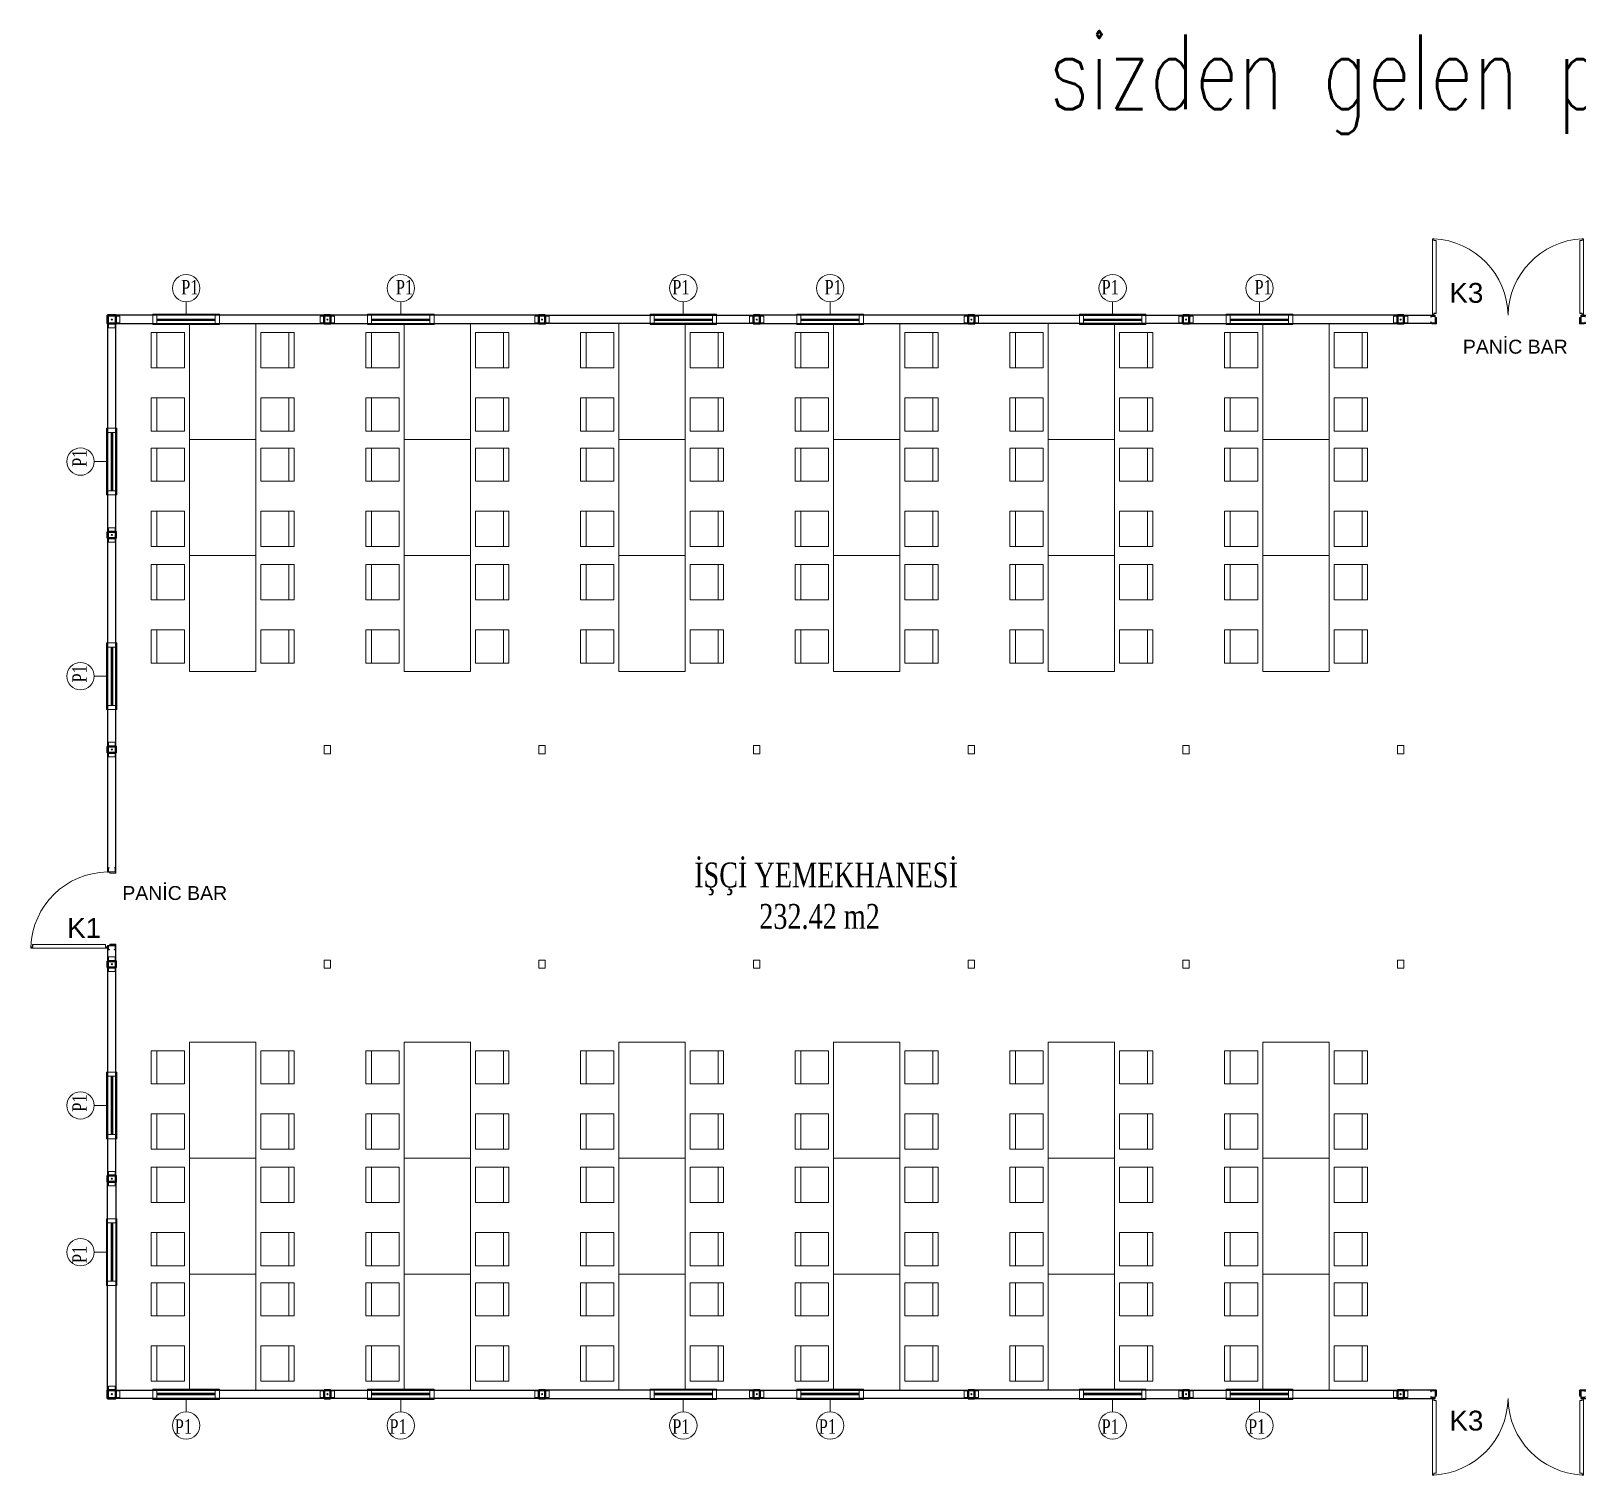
# Model space of a CAD drawing. Header units: millimetres. Extents: x 2046572 to 2142688, y 118270 to 150679.
# Drawn here: x 2099708 to 2118363, y 127778 to 145208 of the extents above; entities that cross this region are included whole.
import ezdxf

# ---------------------------------------------------------------- set-up
doc = ezdxf.new("R2010")
doc.units = ezdxf.units.MM
doc.header["$LTSCALE"] = 0.5
doc.linetypes.add('CONTINU', pattern=[0])
doc.layers.get('0').update_dxf_attribs({"lineweight": 13})
for name, color, linetype in [('BİRLEŞİM ELEMANLARI', 4, 'Continuous'), ('DIŞ PANEL', 21, 'Continuous'), ('ELEKTRIK', 41, 'Continuous'), ('P1', 40, 'Continuous')]:
    doc.layers.add(name, color=color, linetype=linetype)
for name, color, linetype, lineweight in [('TEFRİS-M', 232, 'Continuous', 5), ('WALL INTERNAL', 7, 'Continuous', 50), ('YAZİ', 7, 'Continuous', 5)]:
    doc.layers.add(name, color=color, linetype=linetype, lineweight=lineweight)
doc.styles.get("Standard").update_dxf_attribs({"font": 'romans.shx', "width": 0.75})
doc.styles.add('YENI', font='arial.ttf', dxfattribs={"height": 1})

# ---------------------------------------------------------------- blocks, each defined once
blk = doc.blocks.new('K3 1750X2035 (80)')
at = {"color": 171, "lineweight": 15}
for p, q in [((-50076, -8695), (-50076, -8707)), ((-50076, -8695), (-50026, -8695)), ((-50076, -8707), (-50075, -8707)), ((-50076, -8775), (-50076, -8763)), ((-50075, -8763), (-50076, -8763)), ((-50075, -8697), (-50027, -8697)), ((-50075, -8697), (-50075, -8707)), ((-50075, -8774), (-50075, -8763)), ((-50066, -8682), (-50066, -8683)), ((-50027, -8697), (-50027, -8774)), ((-50026, -8695), (-50026, -8775)), ((-48216, -8695), (-48266, -8695)), ((-48266, -8695), (-48266, -8775)), ((-48217, -8697), (-48265, -8697)), ((-48265, -8697), (-48265, -8774)), ((-48225, -8682), (-48225, -8683)), ((-48217, -8697), (-48217, -8707)), ((-48216, -8707), (-48217, -8707)), ((-48217, -8774), (-48217, -8763)), ((-48217, -8763), (-48216, -8763)), ((-48216, -8695), (-48216, -8707)), ((-48216, -8775), (-48216, -8763)), ((-50026, -8775), (-50076, -8775)), ((-50027, -8774), (-50075, -8774)), ((-50066, -8785), (-50066, -8783)), ((-48266, -8775), (-48216, -8775)), ((-48265, -8774), (-48217, -8774)), ((-48225, -8785), (-48225, -8783))]:
    blk.add_line(p, q, dxfattribs=at)
at = {"color": 151, "lineweight": 9}
for p, q in [((-50047, -8695), (-50047, -8683)), ((-50026, -8695), (-50047, -8695)), ((-50026, -8695), (-50047, -8695)), ((-48266, -8695), (-48245, -8695)), ((-48266, -8695), (-48245, -8695)), ((-48245, -8695), (-48245, -8683))]:
    blk.add_line(p, q, dxfattribs=at)
at = {"color": 171, "lineweight": 15, "elevation": 0}
for points in [[(-50040, -8666), (-50040, -8681), (-50058, -8681), (-50058, -7759), (-50040, -7759), (-50040, -7774), (-50041, -7774), (-50041, -7760), (-50057, -7760), (-50057, -8680), (-50041, -8680), (-50041, -8666)], [(-50056, -8680), (-50041, -8680), (-50041, -8660), (-50011, -8660), (-50011, -7780), (-50041, -7780), (-50041, -7760), (-50056, -7760), (-50056, -7761), (-50042, -7761), (-50042, -7781), (-50012, -7781), (-50012, -8659), (-50042, -8659), (-50042, -8679), (-50056, -8679)], [(-48235, -8680), (-48250, -8680), (-48250, -8660), (-48280, -8660), (-48280, -7780), (-48250, -7780), (-48250, -7760), (-48235, -7760), (-48235, -7761), (-48249, -7761), (-48249, -7781), (-48279, -7781), (-48279, -8659), (-48249, -8659), (-48249, -8679), (-48235, -8679)], [(-48252, -8666), (-48252, -8681), (-48234, -8681), (-48234, -7759), (-48252, -7759), (-48252, -7774), (-48250, -7774), (-48250, -7760), (-48235, -7760), (-48235, -8680), (-48250, -8680), (-48250, -8666)]]:
    blk.add_lwpolyline(points, close=True, dxfattribs=at)
for points in [[(-50066, -8682), (-50024, -8682), (-50024, -8710), (-50009, -8710), (-50009, -8785), (-50066, -8785)], [(-50066, -8783), (-50011, -8783), (-50011, -8711), (-50026, -8711), (-50026, -8683), (-50066, -8683)], [(-48225, -8682), (-48267, -8682), (-48267, -8710), (-48282, -8710), (-48282, -8785), (-48225, -8785)], [(-48225, -8783), (-48281, -8783), (-48281, -8711), (-48266, -8711), (-48266, -8683), (-48225, -8683)]]:
    blk.add_lwpolyline(points, dxfattribs=at)
at = {"color": 171, "lineweight": 15}
for centre, start, end in [((-50088, -8700), 1.1108, 87.0826), ((-48204, -8700), 92.9174, 178.8892)]:
    blk.add_arc(centre, 942, start, end, dxfattribs=at)
blk = doc.blocks.new('DIŞ-K3 KAPILI-2514-G-B-(80)')
at = {"layer": 'DIŞ PANEL'}
for points in [[(377, 100), (0, 100), (0, 0), (392, 0)], [(2122, 0), (2514, 0), (2514, 100), (2137, 100)]]:
    blk.add_lwpolyline(points, dxfattribs=at)
blk.add_blockref('K3 1750X2035 (80)', (50403, 8783))
blk = doc.blocks.new('DIŞ İKİLİ KEP 80-60')
at = {"lineweight": 40}
blk.add_lwpolyline([(126, 94), (126, -6), (50, -6), (50, 94)], close=True, dxfattribs=at)
at = {"layer": 'BİRLEŞİM ELEMANLARI', "color": 6, "lineweight": 20}
for p, q in [((175, 82), (0, 82)), ((0, 2), (175, 2)), ((19, 82), (19, 84)), ((19, 2), (19, 0)), ((25, 79), (25, 87)), ((25, 5), (25, -3)), ((32, 82), (32, 84)), ((32, 2), (32, 0)), ((143, 82), (143, 84)), ((143, 2), (143, 0)), ((150, 79), (150, 87)), ((150, 5), (150, -3)), ((156, 82), (156, 84)), ((156, 2), (156, 0))]:
    blk.add_line(p, q, dxfattribs=at)
for points in [[(0, 0), (0, 84)], [(0, 84), (175, 84), (175, 0), (0, 0)]]:
    blk.add_lwpolyline(points, dxfattribs=at)
blk.add_circle((88, 42), 6.5, dxfattribs=at)
blk = doc.blocks.new('P1 800X1100 VASİSTASLI (60)')
at = {"color": 253, "lineweight": 15}
for p, q in [((-87298, 34938), (-87298, 34921)), ((-86594, 34938), (-86594, 34921))]:
    blk.add_line(p, q, dxfattribs=at)
at = {"layer": 'P1', "lineweight": 15}
for p, q in [((-86946, 35146), (-86946, 34996)), ((-87298, 34938), (-86594, 34938)), ((-87298, 34934), (-86594, 34934)), ((-87298, 34925), (-86594, 34925)), ((-87298, 34921), (-86594, 34921))]:
    blk.add_line(p, q, dxfattribs=at)
at = {"layer": 'P1', "lineweight": 15, "elevation": 0}
for points in [[(-87348, 34996), (-86544, 34996), (-86544, 34871), (-87348, 34871)], [(-87298, 34996), (-86594, 34996), (-86594, 34871), (-87298, 34871)]]:
    blk.add_lwpolyline(points, close=True, dxfattribs=at)
at = {"layer": 'P1', "lineweight": 15}
blk.add_circle((-86946, 35310), 165, dxfattribs=at)
blk = doc.blocks.new('DIŞ-P1 PENCERELİ-2514-G-B-(80)-2ÖZEL-1')
at = {"layer": 'DIŞ PANEL'}
for p, q in [((337795, 239684), (337795, 237170)), ((337895, 239684), (337795, 239684)), ((337895, 237170), (337895, 239684)), ((337795, 237170), (337895, 237170))]:
    blk.add_line(p, q, dxfattribs=at)
at = {"rotation": 90}
blk.add_blockref('P1 800X1100 VASİSTASLI (60)', (372778, 324963), dxfattribs=at)
blk = doc.blocks.new('DIŞ KÖŞE KEP 80')
at = {"lineweight": 40, "elevation": 1364}
blk.add_lwpolyline([(90, 150), (90, 50), (-10, 50), (-10, 150)], close=True, dxfattribs=at)
at = {"layer": 'BİRLEŞİM ELEMANLARI', "color": 6, "lineweight": 20}
for p, q in [((5, 25, 1364), (-3, 25, 1364)), ((0, 138, 1364), (140, 138, 1364)), ((140, 58, 1364), (0, 58, 1364)), ((2, 32, 1364), (0, 32, 1364)), ((2, 18, 1364), (0, 18, 1364)), ((2, 0, 1364), (2, 56, 1364)), ((2, 31, 1364), (2, 19, 1364)), ((79, 25, 1364), (87, 25, 1364)), ((82, 0, 1364), (82, 56, 1364)), ((82, 32, 1364), (84, 32, 1364)), ((82, 31, 1364), (82, 19, 1364)), ((82, 18, 1364), (84, 18, 1364)), ((108, 138, 1364), (108, 140, 1364)), ((108, 58, 1364), (108, 56, 1364)), ((115, 135, 1364), (115, 143, 1364)), ((115, 61, 1364), (115, 53, 1364)), ((121, 138, 1364), (121, 140, 1364)), ((121, 58, 1364), (121, 56, 1364))]:
    blk.add_line(p, q, dxfattribs=at)
at = {"layer": 'BİRLEŞİM ELEMANLARI', "color": 6, "lineweight": 20, "elevation": 1364}
for points in [[(0, 56), (0, 140)], [(0, 140), (140, 140), (140, 56), (0, 56)]]:
    blk.add_lwpolyline(points, dxfattribs=at)
blk.add_lwpolyline([(0, 56), (84, 56), (84, 0), (0, 0)], close=True, dxfattribs=at)
at = {"layer": 'BİRLEŞİM ELEMANLARI', "color": 6, "lineweight": 20}
blk.add_circle((42, 98, 1364), 6.5, dxfattribs=at)
blk = doc.blocks.new('YEMEK MASASI 4 KİŞİLİK')
for p, q in [((204766, 129592), (204338, 129592)), ((204338, 129592), (204338, 129192)), ((204766, 129526), (204338, 129526)), ((204766, 129192), (204766, 129592)), ((205127, 129192), (205127, 129592)), ((205127, 129592), (205527, 129592)), ((205527, 129526), (205127, 129526)), ((205527, 129592), (205527, 129192)), ((205629, 129131), (204229, 129131)), ((204229, 129131), (204229, 128331)), ((204338, 129192), (204766, 129192)), ((205527, 129192), (205127, 129192)), ((205629, 128331), (205629, 129131)), ((204229, 128331), (205629, 128331)), ((204338, 128270), (204766, 128270)), ((204338, 127870), (204338, 128270)), ((204766, 128270), (204766, 127870)), ((205527, 128270), (205127, 128270)), ((205127, 128270), (205127, 127870)), ((205527, 127870), (205527, 128270)), ((204766, 127932), (204338, 127932)), ((204766, 127870), (204338, 127870)), ((205527, 127932), (205127, 127932)), ((205127, 127870), (205527, 127870))]:
    blk.add_line(p, q)
blk = doc.blocks.new('K1 895X2035 (80)')
at = {"color": 171, "lineweight": 15}
for p, q in [((-49632, -7272), (-49632, -7274)), ((-48661, -7272), (-48661, -7274)), ((-49641, -7286), (-49591, -7286)), ((-49641, -7286), (-49641, -7298)), ((-49641, -7298), (-49640, -7298)), ((-49641, -7366), (-49641, -7354)), ((-49640, -7354), (-49641, -7354)), ((-49591, -7366), (-49641, -7366)), ((-49640, -7287), (-49592, -7287)), ((-49640, -7287), (-49640, -7298)), ((-49640, -7365), (-49640, -7354)), ((-49592, -7365), (-49640, -7365)), ((-49632, -7375), (-49632, -7374)), ((-49592, -7287), (-49592, -7365)), ((-49591, -7286), (-49591, -7366)), ((-48651, -7286), (-48701, -7286)), ((-48701, -7286), (-48701, -7366)), ((-48701, -7366), (-48651, -7366)), ((-48652, -7287), (-48700, -7287)), ((-48700, -7287), (-48700, -7365)), ((-48700, -7365), (-48652, -7365)), ((-48661, -7375), (-48661, -7374)), ((-48652, -7287), (-48652, -7298)), ((-48651, -7298), (-48652, -7298)), ((-48652, -7365), (-48652, -7354)), ((-48652, -7354), (-48651, -7354)), ((-48651, -7286), (-48651, -7298)), ((-48651, -7366), (-48651, -7354))]:
    blk.add_line(p, q, dxfattribs=at)
for points in [[(-49605, -7256), (-49605, -7271), (-49623, -7271), (-49623, -6349), (-49605, -6349), (-49605, -6364), (-49606, -6364), (-49606, -6350), (-49622, -6350), (-49622, -7270), (-49606, -7270), (-49606, -7256)], [(-49621, -7270), (-49606, -7270), (-49606, -7250), (-49576, -7250), (-49576, -6370), (-49606, -6370), (-49606, -6350), (-49621, -6350), (-49621, -6351), (-49608, -6351), (-49608, -6371), (-49578, -6371), (-49578, -7249), (-49608, -7249), (-49608, -7269), (-49621, -7269)]]:
    blk.add_lwpolyline(points, close=True, dxfattribs=at)
for points in [[(-49632, -7272), (-49590, -7272), (-49590, -7300), (-49575, -7300), (-49575, -7375), (-49632, -7375)], [(-49632, -7374), (-49576, -7374), (-49576, -7302), (-49591, -7302), (-49591, -7274), (-49632, -7274)], [(-48661, -7272), (-48703, -7272), (-48703, -7300), (-48718, -7300), (-48718, -7375), (-48661, -7375)], [(-48661, -7374), (-48716, -7374), (-48716, -7302), (-48701, -7302), (-48701, -7274), (-48661, -7274)]]:
    blk.add_lwpolyline(points, dxfattribs=at)
blk.add_arc((-49641, -7287), 939, 0.9216, 87.8136, dxfattribs=at)
blk = doc.blocks.new('DIŞ-K1 KAPILI-2514-G-B-(80)')
at = {"layer": 'DIŞ PANEL'}
for points in [[(186, 100), (0, 100), (0, 0), (201, 0)], [(1066, 0), (2514, 0), (2514, 100), (1081, 100)]]:
    blk.add_lwpolyline(points, dxfattribs=at)
blk.add_blockref('K1 895X2035 (80)', (49777, 7374))

msp = doc.modelspace()

# ---------------------------------------------------------------- linework, layer by layer
at = {"ltscale": 5}
for points in [[(2103322.7, 136484.4), (2103246.7, 136484.4), (2103246.7, 136584.4), (2103322.7, 136584.4)], [(2105912.7, 136484.4), (2105836.7, 136484.4), (2105836.7, 136584.4), (2105912.7, 136584.4)], [(2108502.7, 136484.4), (2108426.7, 136484.4), (2108426.7, 136584.4), (2108502.7, 136584.4)], [(2111092.7, 136484.4), (2111016.7, 136484.4), (2111016.7, 136584.4), (2111092.7, 136584.4)], [(2113682.7, 136484.4), (2113606.7, 136484.4), (2113606.7, 136584.4), (2113682.7, 136584.4)], [(2116272.7, 136484.4), (2116196.7, 136484.4), (2116196.7, 136584.4), (2116272.7, 136584.4)], [(2103322.7, 133894.4), (2103246.7, 133894.4), (2103246.7, 133994.4), (2103322.7, 133994.4)], [(2105912.7, 133894.4), (2105836.7, 133894.4), (2105836.7, 133994.4), (2105912.7, 133994.4)], [(2108502.7, 133894.4), (2108426.7, 133894.4), (2108426.7, 133994.4), (2108502.7, 133994.4)], [(2111092.7, 133894.4), (2111016.7, 133894.4), (2111016.7, 133994.4), (2111092.7, 133994.4)], [(2113682.7, 133894.4), (2113606.7, 133894.4), (2113606.7, 133994.4), (2113682.7, 133994.4)], [(2116272.7, 133894.4), (2116196.7, 133894.4), (2116196.7, 133994.4), (2116272.7, 133994.4)]]:
    msp.add_lwpolyline(points, close=True, dxfattribs=at)

# ---------------------------------------------------------------- block references
for name, p in [('DIŞ KÖŞE KEP 80', (2100642.7, 141626.4, -1364.1)), ('DIŞ İKİLİ KEP 80-60', (2103197.2, 141682.4)), ('DIŞ İKİLİ KEP 80-60', (2105787.2, 141682.4)), ('DIŞ İKİLİ KEP 80-60', (2108377.2, 141682.4)), ('DIŞ İKİLİ KEP 80-60', (2110967.2, 141682.4)), ('DIŞ İKİLİ KEP 80-60', (2113557.2, 141682.4))]:
    msp.add_blockref(name, p)
at = {"xscale": -1}
for name, p, rotation in [('DIŞ İKİLİ KEP 80-60', (2116322.2, 141682.4), 359.9999999999999), ('DIŞ İKİLİ KEP 80-60', (2100726.7, 136621.9), 90), ('DIŞ İKİLİ KEP 80-60', (2100726.7, 134031.9), 90), ('DIŞ KÖŞE KEP 80', (2100642.7, 128852.4, -1364.1), 180), ('DIŞ İKİLİ KEP 80-60', (2103197.2, 128796.4), 180), ('DIŞ İKİLİ KEP 80-60', (2105787.2, 128796.4), 180), ('DIŞ İKİLİ KEP 80-60', (2108377.2, 128796.4), 180), ('DIŞ İKİLİ KEP 80-60', (2110967.2, 128796.4), 180), ('DIŞ İKİLİ KEP 80-60', (2113557.2, 128796.4), 180)]:
    msp.add_blockref(name, p, dxfattribs=dict(at, rotation=rotation))
for p, rotation in [((2100726.7, 139036.9), 90), ((2100726.7, 131266.9), 90), ((2116322.2, 128796.4), 179.9999999999999)]:
    msp.add_blockref('DIŞ İKİLİ KEP 80-60', p, dxfattribs=dict(rotation=rotation))
at = {"layer": 'ELEKTRIK'}
for p, rotation in [((1863563, 479571.1), 269.9999999999999), ((1866153, 479571.1), 269.9999999999999), ((1871333, 479571.1), 269.9999999999999), ((1876513, 479571.1), 269.9999999999999), ((2345596.5, -209092.3), 90), ((2350776.5, -209092.3), 90)]:
    msp.add_blockref('DIŞ-P1 PENCERELİ-2514-G-B-(80)-2ÖZEL-1', p, dxfattribs=dict(at, rotation=rotation))
at = {"layer": 'ELEKTRIK', "xscale": -1}
for p, rotation in [((2345596.5, 479571.1), 90), ((2350776.5, 479571.1), 90), ((1762838, 368486.1), 180), ((1863563, -209092.3), 269.9999999999999), ((1866153, -209092.3), 269.9999999999999), ((1871333, -209092.3), 269.9999999999999), ((1876513, -209092.3), 269.9999999999999)]:
    msp.add_blockref('DIŞ-P1 PENCERELİ-2514-G-B-(80)-2ÖZEL-1', p, dxfattribs=dict(at, rotation=rotation))
at = {"layer": 'ELEKTRIK'}
for p in [(1762838, -98007.3), (1762838, -100597.3), (1762838, -105777.3)]:
    msp.add_blockref('DIŞ-P1 PENCERELİ-2514-G-B-(80)-2ÖZEL-1', p, dxfattribs=at)
at = {"layer": 'TEFRİS-M', "xscale": -1, "rotation": 90}
for p in [(2230752.8, 345905.9), (2233342.8, 345905.9), (2235932.8, 345905.9), (2238522.8, 345905.9), (2241112.8, 345905.9), (2243702.8, 345905.9), (2230752.8, 343105.9), (2233342.8, 343105.9), (2235932.8, 343105.9), (2238522.8, 343105.9), (2241112.8, 343105.9), (2243702.8, 343105.9), (2230752.8, 335831.9), (2233342.8, 335831.9), (2235932.8, 335831.9), (2238522.8, 335831.9), (2241112.8, 335831.9), (2243702.8, 335831.9)]:
    msp.add_blockref('YEMEK MASASI 4 KİŞİLİK', p, dxfattribs=at)
at = {"layer": 'TEFRİS-M', "rotation": 90}
for p in [(2230752.8, -65353.1), (2233342.8, -65353.1), (2235932.8, -65353.1), (2238522.8, -65353.1), (2241112.8, -65353.1), (2243702.8, -65353.1), (2230752.8, -72627.1), (2233342.8, -72627.1), (2235932.8, -72627.1), (2238522.8, -72627.1), (2241112.8, -72627.1), (2243702.8, -72627.1), (2230752.8, -75427.1), (2233342.8, -75427.1), (2235932.8, -75427.1), (2238522.8, -75427.1), (2241112.8, -75427.1), (2243702.8, -75427.1)]:
    msp.add_blockref('YEMEK MASASI 4 KİŞİLİK', p, dxfattribs=at)
at = {"layer": 'WALL INTERNAL', "xscale": -1, "rotation": 359.9999999999999}
msp.add_blockref('DIŞ-K3 KAPILI-2514-G-B-(80)', (2118786.7, 141676.4), dxfattribs=at)
at = {"layer": 'WALL INTERNAL'}
for name, p, rotation in [('DIŞ-K1 KAPILI-2514-G-B-(80)', (2100732.7, 133982.4), 90), ('DIŞ-K3 KAPILI-2514-G-B-(80)', (2118786.7, 128802.4), 179.9999999999999)]:
    msp.add_blockref(name, p, dxfattribs=dict(at, rotation=rotation))

# ---------------------------------------------------------------- texts
at = {"linetype": 'CONTINU', "width": 0.75}
msp.add_text('sizden gelen plan ', height=900, dxfattribs=at).set_placement((2111989.9, 144265.5))
at = {"lineweight": 0, "char_height": 174.916, "width": 4361.315}
for insert, attachment_point in [((2101729.5, 142202.5), 3), ((2104319.5, 142202.5), 3), ((2107445.3, 142202.5), 1), ((2109491.5, 142202.5), 3), ((2112625.3, 142202.5), 1), ((2114679.5, 142202.5), 3), ((2101652.3, 128276.3), 9), ((2104242.3, 128276.3), 9), ((2107445.3, 128276.3), 7), ((2109422.3, 128276.3), 9), ((2112625.3, 128276.3), 7), ((2114602.3, 128276.3), 9)]:
    msp.add_mtext('{\\fGeorgia|b0|i0|c162|p18;P1}', dxfattribs=dict(at, insert=insert, attachment_point=attachment_point))
at = {"lineweight": 0, "char_height": 174.916, "width": 4361.315, "rotation": 90}
for insert, attachment_point in [((2100206.6, 140155.6), 3), ((2100206.6, 137552.7), 3), ((2100206.6, 132372.7), 3), ((2100206.6, 130336.1), 1)]:
    msp.add_mtext('{\\fGeorgia|b0|i0|c162|p18;P1}', dxfattribs=dict(at, insert=insert, attachment_point=attachment_point))
at = {"linetype": 'ByBlock', "lineweight": 5, "insert": (2106883.5, 134364.4), "char_height": 300, "width": 4711.297, "attachment_point": 7}
msp.add_mtext('\\pi827.17;{\\fGeorgia|b0|i0|c162|p18;İŞÇİ YEMEKHANESİ\\P\\pi1612.5;232.42 m2}', dxfattribs=at)
at = {"layer": 'YAZİ', "lineweight": 0, "style": 'YENI'}
for s, p in [('K3', (2116822.3, 141926.8)), ('K1', (2100145.3, 134261.3)), ('K3', (2116822.3, 128315.3))]:
    msp.add_text(s, height=240, rotation=359.99999, dxfattribs=at).set_placement(p)
for p in [(2116984.9, 141312.8, 703.3), (2100810.5, 134719.1, 703.3)]:
    msp.add_text('PANİC BAR', height=168, dxfattribs=at).set_placement(p)

doc.saveas('drawing.dxf')
